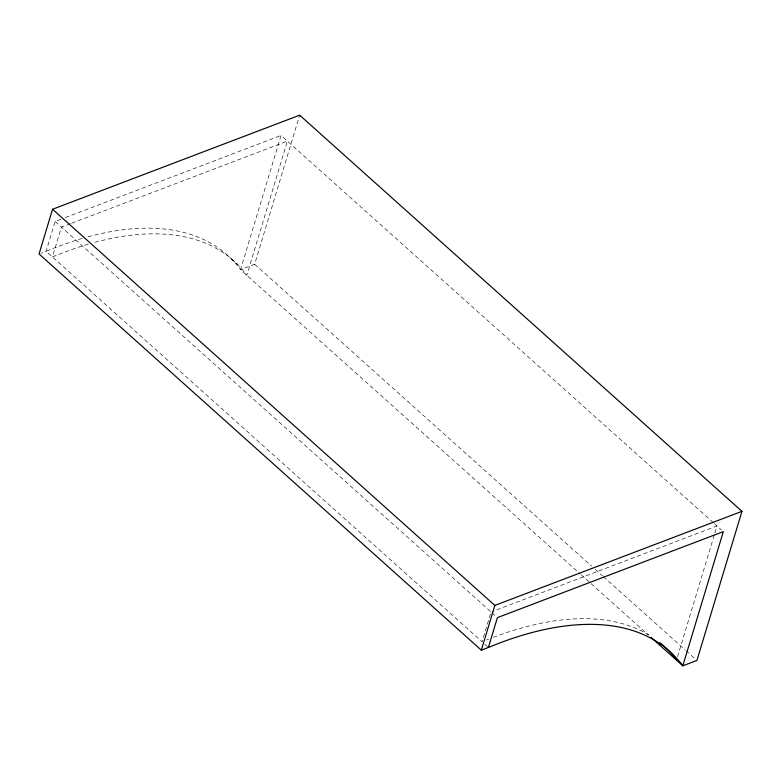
<?xml version="1.0" encoding="UTF-8"?>
<svg xmlns="http://www.w3.org/2000/svg" width="781" height="781" viewBox="0 0 781 781"><rect width="100%" height="100%" fill="white"/><g stroke="black" fill="none" stroke-linecap="round" stroke-linejoin="round"><path stroke-width="0.59" stroke-dasharray="3.9 2.93" d="M60.791 219.315L55.109 221.472L46.108 251.297L41.071 253.22M713.375 522.714L281.043 135.464L240.528 269.66L580.205 573.918M88.058 236.799A390.754 191.95 -48.1 0 1 240.528 269.66L254.655 264.281L299.67 115.178M677.547 656.665L714.547 534.136M714.898 532.974L717.007 525.974L492.215 611.552M65.331 217.587L281.043 135.464M70.515 223.678L61.435 227.134L52.425 256.959A390.754 191.95 -48.1 0 1 88.702 244.062M71.647 223.249L287.369 141.117L246.845 275.312A390.754 191.95 -48.1 0 0 94.384 242.461M714.283 523.534L721.527 530.016M254.655 264.281L591.588 566.088M595.22 569.339L602.483 575.851M603.391 576.661L685.122 649.87M686.03 650.69L695.119 658.822M231.088 258.657L237.404 264.32M581.123 574.738L590.202 582.87M591.11 583.68L648.337 634.943M55.109 221.472L491.073 611.982L482.072 641.806L46.108 251.297A390.754 191.95 -48.1 0 1 82.376 238.4M491.981 612.792L496.491 616.834M484.776 644.227L487.49 646.658M486.592 639.961A390.754 191.95 -48.1 0 1 488.838 639.063M493.328 637.335A390.754 191.95 -48.1 0 1 650.114 635.714"/><path stroke-width="1.17" d="M52.552 209.249L39.05 253.981L481.33 650.153L488.389 647.469A390.754 191.95 -48.1 0 1 682.809 665.822L696.935 660.453L741.95 511.34L299.67 115.178L52.552 209.249L494.832 605.421L741.95 511.34M481.33 650.153L494.832 605.421M488.389 647.469L497.399 617.644L723.323 531.627L682.809 665.822L651.061 637.384M659.925 642.724A390.754 191.95 -48.1 0 1 676.492 660.17"/></g></svg>
